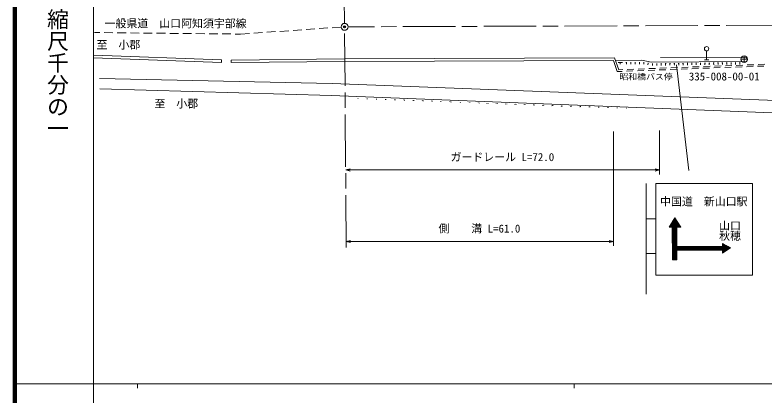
# Model space of a CAD drawing. Units: millimetres, scale not verified. Extents: x 40000 to 680000, y 20000 to 380000.
# Drawn here: x 40000 to 211662, y 202409 to 289482 of the extents above; entities that cross this region are included whole.
import ezdxf
from ezdxf.enums import TextEntityAlignment as Align

# ---------------------------------------------------------------- set-up
doc = ezdxf.new("R2010")
doc.units = ezdxf.units.MM
doc.header["$LTSCALE"] = 1000
doc.header["$PDMODE"] = 32
doc.header["$PDSIZE"] = 500
doc.linetypes.add('CHAIN', pattern=[18.5, 12, -1.5, 3.5, -1.5])
for name, color, linetype, lineweight in [('M-BGD', 7, 'Continuous', 13), ('M-BMK', 2, 'CHAIN', 13), ('M-BMK-SRVR', 3, 'Continuous', 13), ('M-STR-HTXT', 7, 'Continuous', 13), ('M-STR-STRC', 7, 'Continuous', 13), ('M-STR-STRD', 7, 'Continuous', 13), ('M-TTL', 2, 'Continuous', 140), ('M-TTL-BAND', 7, 'Continuous', 13)]:
    doc.layers.add(name, color=color, linetype=linetype, lineweight=lineweight)
doc.layers.add('M-OTRS', color=6, linetype='Continuous')
doc.styles.add('@ＭＳ ゴシック', font='')
doc.styles.add('ＭＳ ゴシック', font='')
doc.styles.get('@ＭＳ ゴシック').set_extended_font_data('@MS Gothic')
doc.styles.get('ＭＳ ゴシック').set_extended_font_data('MS Gothic')

msp = doc.modelspace()

# ---------------------------------------------------------------- linework, layer by layer
at = {"layer": 'M-BGD'}
for p, q in [((87254, 279232), (58022, 280289)), ((198286, 281234), (198286, 279234)), ((87233, 278632), (58000, 279689)), ((87254, 279232), (87233, 278632)), ((89487, 279159), (89494, 278559)), ((176955, 279032), (177859, 276529)), ((178179, 276938), (177207, 279633)), ((178040, 278633), (179040, 278630)), ((178540, 278632), (178538, 278232)), ((179840, 278626), (180040, 278626)), ((179940, 278626), (179938, 278226)), ((180840, 278623), (181040, 278622)), ((180940, 278622), (180938, 278222)), ((181840, 278619), (182040, 278618)), ((181940, 278618), (181938, 278218)), ((182840, 278615), (183040, 278614)), ((182940, 278614), (182938, 278214)), ((183840, 278611), (184040, 278610)), ((183940, 278610), (183938, 278210)), ((184825, 278461), (185021, 278422)), ((184923, 278442), (184845, 278049)), ((185810, 278306), (186010, 278308)), ((185910, 278307), (185915, 277907)), ((186809, 278319), (187009, 278321)), ((186909, 278320), (186915, 277920)), ((187809, 278332), (188009, 278335)), ((187909, 278333), (187915, 277933)), ((188809, 278345), (189009, 278348)), ((188909, 278346), (188915, 277946)), ((189809, 278358), (190009, 278361)), ((189909, 278360), (189914, 277960)), ((190809, 278371), (191009, 278374)), ((190909, 278373), (190914, 277973)), ((191809, 278385), (192009, 278387)), ((191909, 278386), (191914, 277986)), ((192809, 278398), (193009, 278400)), ((192909, 278399), (192914, 277999)), ((193809, 278411), (194009, 278413)), ((193909, 278412), (193914, 278012)), ((194809, 278424), (195009, 278427)), ((194909, 278425), (194914, 278025)), ((195809, 278437), (196009, 278440)), ((195909, 278438), (195914, 278038)), ((196809, 278450), (197009, 278453)), ((196909, 278452), (196914, 278052)), ((197786, 279234), (198786, 279234)), ((197809, 278463), (198008, 278466)), ((197908, 278465), (197914, 278065)), ((198808, 278477), (199008, 278479)), ((198908, 278478), (198914, 278078)), ((199808, 278490), (200008, 278492)), ((199908, 278491), (199914, 278091)), ((200808, 278503), (201008, 278505)), ((200908, 278504), (200913, 278104)), ((201808, 278516), (202008, 278519)), ((201908, 278517), (201913, 278117)), ((202808, 278529), (203008, 278532)), ((202908, 278530), (202913, 278130)), ((203808, 278542), (204008, 278545)), ((203908, 278544), (203913, 278144)), ((204808, 278555), (205008, 278558)), ((204908, 278557), (204913, 278157)), ((205808, 278569), (205959, 278571)), ((205883, 278570), (205888, 278170)), ((209089, 278096), (207590, 278040)), ((211588, 278189), (210089, 278133)), ((177859, 276529), (178949, 276570)), ((179110, 276973), (178179, 276938)), ((179949, 276607), (181448, 276663)), ((181609, 277066), (180110, 277010)), ((182447, 276701), (183946, 276757)), ((184107, 277160), (182608, 277104)), ((184945, 276794), (186444, 276851)), ((186605, 277253), (185106, 277197)), ((187443, 276888), (188942, 276944)), ((189103, 277347), (187604, 277291)), ((189942, 276982), (191441, 277038)), ((191602, 277441), (190103, 277384)), ((192440, 277075), (193939, 277131)), ((194100, 277534), (192601, 277478)), ((194938, 277169), (196437, 277225)), ((196598, 277628), (195099, 277572)), ((197436, 277262), (198935, 277319)), ((199096, 277721), (197597, 277665)), ((199935, 277356), (201434, 277412)), ((201595, 277815), (200096, 277759)), ((202433, 277450), (203932, 277506)), ((204093, 277909), (202594, 277852)), ((204931, 277543), (206430, 277599)), ((206591, 278002), (205092, 277946)), ((207429, 277637), (208928, 277693)), ((209928, 277730), (211427, 277787))]:
    msp.add_line(p, q, dxfattribs=at)
for points in [[(177207, 279633), (115489, 279429), (89487, 279159)], [(176955, 279032), (115493, 278829), (89494, 278559)], [(177422, 279038), (183457, 279121), (185645, 278662), (207493, 278812)], [(59373, 274907), (112563, 273799), (341715, 265011), (385044, 263657)], [(384761, 260692), (341512, 262028), (112422, 271002), (59393, 272542)]]:
    msp.add_lwpolyline(points, dxfattribs=at)
msp.add_circle((198286, 281734), 500, dxfattribs=at)
for centre, start, end in [((118490, 270193), 76.14906, 99.58242), ((120610, 270127), 60.63876, 115.09272), ((122730, 270062), 50.92317, 124.80832), ((124851, 269996), 43.04175, 132.68974), ((126971, 269931), 36.13171, 139.59977), ((129091, 269865), 110.6241, 145.90419), ((129091, 269865), 29.8273, 65.20426), ((131212, 269800), 120.29958, 151.80094), ((131212, 269800), 23.93054, 55.52878), ((133332, 269734), 127.87734, 157.41361), ((133332, 269734), 18.31787, 47.95102), ((135452, 269669), 134.40658, 162.8276), ((135452, 269669), 12.90388, 41.42178), ((137573, 269603), 140.29257, 168.10704), ((137573, 269603), 7.62445, 35.53579), ((139693, 269538), 145.74391, 173.30382), ((139693, 269538), 2.42767, 30.08445), ((141813, 269472), 150.88589, 178.46313), ((141813, 269472), 357.26835, 24.94247), ((143933, 269407), 155.80186, 183.62731), ((143933, 269407), 352.10417, 20.0265), ((146054, 269341), 160.55165, 188.83905), ((146054, 269341), 346.89243, 15.27671), ((148174, 269276), 165.18108, 194.14471), ((148174, 269276), 341.58677, 10.64729), ((150294, 269210), 169.72726, 199.59845), ((150294, 269210), 336.13303, 6.1011), ((152415, 269145), 174.222, 205.26833), ((152415, 269145), 330.46316, 1.60636), ((154535, 269079), 178.69404, 211.24665), ((154535, 269079), 324.48483, 357.13432), ((156655, 269013), 183.17085, 217.66989), ((156655, 269013), 318.06159, 352.65751), ((158776, 268948), 187.68016, 224.76287), ((158776, 268948), 310.96861, 348.1482), ((160896, 268882), 192.25156, 232.95962), ((160896, 268882), 302.77186, 343.5768), ((163016, 268817), 196.91841, 243.37848), ((163016, 268817), 292.353, 338.90995), ((165137, 268751), 201.72041, 334.10795), ((167257, 268686), 206.70751, 329.12085), ((169377, 268620), 211.94636, 323.882), ((171497, 268555), 217.53213, 318.29623), ((173618, 268489), 223.61249, 312.21587), ((175738, 268424), 230.44484, 305.38352), ((177858, 268358), 238.56931, 297.25905), ((179979, 268293), 249.66299, 286.16537)]:
    msp.add_arc(centre, 150, start, end, dxfattribs=at)
at = {"layer": 'M-BMK'}
for p, q in [((115424, 287569), (115137, 323936)), ((114632, 286713), (112614, 286572)), ((214797, 287122), (116230, 286772)), ((59418, 285446), (58193, 285459)), ((62418, 285414), (60418, 285435)), ((65418, 285382), (63418, 285403)), ((68418, 285351), (66418, 285372)), ((71418, 285319), (69418, 285340)), ((74417, 285287), (72418, 285308)), ((77417, 285255), (75417, 285277)), ((80417, 285224), (78417, 285245)), ((83417, 285192), (81417, 285213)), ((86417, 285160), (84417, 285181)), ((89417, 285129), (87417, 285150)), ((91642, 285105), (90417, 285118)), ((93660, 285246), (91642, 285105)), ((96653, 285456), (94658, 285316)), ((99646, 285665), (97651, 285525)), ((102639, 285874), (100643, 285735)), ((105631, 286084), (103636, 285944)), ((108624, 286293), (106629, 286153)), ((111617, 286502), (109621, 286363)), ((115829, 236219), (115437, 285969))]:
    msp.add_line(p, q, dxfattribs=at)
at = {"layer": 'M-BMK-SRVR'}
for p, q in [((206893, 280089), (206893, 278589)), ((207643, 279339), (206143, 279339))]:
    msp.add_line(p, q, dxfattribs=at)
for centre, radius in [((115430, 286769), 800), ((206893, 279339), 750)]:
    msp.add_circle(centre, radius, dxfattribs=at)
at = {"layer": 'M-OTRS'}
msp.add_point((115430, 286769), dxfattribs=at)
at = {"layer": 'M-STR-HTXT'}
for p, q in [((176980, 262822), (176980, 236580)), ((187488, 263022), (187488, 252966)), ((115689, 253966), (116689, 254216)), ((187488, 253966), (186488, 254216)), ((115689, 253966), (187488, 253966)), ((115689, 253966), (116689, 253716)), ((187488, 253966), (186488, 253716)), ((115819, 237580), (116819, 237830)), ((115819, 237580), (176980, 237580)), ((115819, 237580), (116819, 237330)), ((176980, 237580), (175980, 237830)), ((176980, 237580), (175980, 237330))]:
    msp.add_line(p, q, dxfattribs=at)
at = {"layer": 'M-STR-STRC'}
for p, q in [((191415, 278059), (194262, 253845)), ((184429, 250853), (184429, 225496)), ((186703, 250853), (186703, 229893)), ((184429, 242769), (186703, 242769)), ((189770, 240923), (191344, 242484)), ((189860, 240877), (191398, 242401)), ((189976, 241264), (191290, 242567)), ((189995, 240874), (191452, 242318)), ((190129, 240871), (191505, 242235)), ((190183, 241605), (191236, 242650)), ((190264, 240868), (191559, 242152)), ((190389, 241947), (191183, 242733)), ((190398, 240865), (191613, 242069)), ((191602, 240887), (190451, 242048)), ((191738, 240886), (190502, 242133)), ((191875, 240886), (190554, 242218)), ((190596, 242288), (191129, 242816)), ((192012, 240885), (190606, 242303)), ((192149, 240884), (190657, 242389)), ((192286, 240884), (190709, 242474)), ((192307, 241000), (190761, 242559)), ((190803, 242629), (191075, 242899)), ((192049, 241398), (190812, 242645)), ((191791, 241795), (190864, 242730)), ((191533, 242193), (190916, 242815)), ((191275, 242590), (190967, 242901)), ((191009, 242970), (191021, 242982)), ((189840, 240877), (189779, 240938)), ((189979, 240874), (189831, 241024)), ((190118, 240871), (189882, 241109)), ((190257, 240868), (189934, 241194)), ((190397, 240865), (189986, 241280)), ((191490, 239900), (190037, 241365)), ((191490, 240037), (190089, 241450)), ((191490, 240175), (190141, 241536)), ((191490, 240312), (190192, 241621)), ((191490, 240450), (190244, 241706)), ((191490, 240587), (190296, 241792)), ((191490, 240725), (190347, 241877)), ((191489, 240862), (190399, 241962)), ((190450, 240780), (191667, 241987)), ((190450, 240644), (191721, 241904)), ((190450, 240508), (191774, 241821)), ((190450, 240372), (191828, 241738)), ((191490, 239762), (190450, 240811)), ((191490, 239625), (190450, 240674)), ((191490, 239487), (190450, 240536)), ((191490, 239350), (190450, 240399)), ((190451, 240236), (191882, 241655)), ((190451, 240099), (191936, 241572)), ((190451, 239963), (191990, 241489)), ((190451, 239827), (191489, 240857)), ((190451, 239691), (191490, 240721)), ((190451, 239555), (191490, 240584)), ((190451, 239419), (191490, 240448)), ((191520, 240887), (192043, 241406)), ((191657, 240887), (192097, 241323)), ((191794, 240886), (192151, 241240)), ((191931, 240885), (192205, 241157)), ((192067, 240885), (192259, 241074)), ((192204, 240884), (192312, 240991)), ((192341, 240884), (192366, 240909)), ((191490, 239212), (190450, 240261)), ((190451, 239283), (191490, 240312)), ((191490, 239075), (190451, 240124)), ((191490, 238937), (190451, 239986)), ((191491, 238800), (190451, 239848)), ((191491, 238662), (190451, 239711)), ((191491, 238525), (190451, 239573)), ((191491, 238387), (190451, 239436)), ((191491, 238250), (190451, 239298)), ((190452, 239146), (191490, 240176)), ((190452, 239010), (191490, 240040)), ((190452, 238874), (191490, 239903)), ((190452, 238738), (191490, 239767)), ((190452, 238602), (191490, 239631)), ((190452, 238466), (191490, 239495)), ((190452, 238330), (191490, 239359)), ((191491, 238112), (190452, 239161)), ((191491, 237975), (190452, 239023)), ((191491, 237837), (190452, 238885)), ((191491, 237700), (190452, 238748)), ((191491, 237562), (190452, 238610)), ((190453, 238193), (191490, 239222)), ((190453, 238057), (191490, 239086)), ((190453, 237921), (191490, 238950)), ((190453, 237785), (191491, 238814)), ((190453, 237649), (191491, 238678)), ((191491, 237425), (190452, 238473)), ((191491, 237287), (190452, 238335)), ((190453, 237513), (191491, 238541)), ((190453, 237377), (191491, 238405)), ((190453, 237241), (191491, 238269)), ((191491, 237150), (190453, 238198)), ((191492, 237012), (190453, 238060)), ((191492, 236875), (190453, 237922)), ((191492, 236737), (190453, 237785)), ((191492, 236600), (190453, 237647)), ((191492, 236462), (190453, 237510)), ((191492, 236325), (190453, 237372)), ((191492, 236187), (190453, 237235)), ((190454, 237104), (191491, 238133)), ((190454, 236968), (191491, 237997)), ((190454, 236832), (191491, 237861)), ((190454, 236696), (191491, 237724)), ((190454, 236560), (191491, 237588)), ((190454, 236424), (191491, 237452)), ((190454, 236288), (191491, 237316)), ((191492, 236050), (190454, 237097)), ((191492, 235912), (190454, 236959)), ((190455, 236151), (191491, 237180)), ((190455, 236015), (191492, 237043)), ((190455, 235879), (191492, 236907)), ((201929, 236745), (202179, 236980)), ((201929, 236631), (202256, 236939)), ((201929, 236517), (202333, 236898)), ((201930, 237087), (201947, 237103)), ((201930, 237082), (203187, 235745)), ((201930, 236973), (202025, 237062)), ((201930, 236859), (202102, 237021)), ((201930, 236962), (203117, 235700)), ((202102, 237021), (203258, 235791)), ((202329, 236900), (203328, 235837)), ((191492, 235775), (190454, 236822)), ((191492, 235637), (190454, 236684)), ((191492, 235500), (190454, 236547)), ((191492, 235362), (190454, 236409)), ((191493, 235225), (190454, 236272)), ((190455, 235743), (191492, 236771)), ((190455, 235607), (191492, 236635)), ((190455, 235471), (191492, 236499)), ((190455, 235335), (191492, 236362)), ((191493, 235087), (190455, 236134)), ((191493, 234950), (190455, 235997)), ((191493, 234812), (190455, 235859)), ((191493, 234675), (190455, 235721)), ((191493, 234537), (190455, 235584)), ((191493, 234400), (190455, 235446)), ((191493, 234262), (190455, 235309)), ((190456, 235198), (191492, 236226)), ((190456, 235062), (191492, 236090)), ((190456, 234926), (191492, 235954)), ((190456, 234790), (191492, 235818)), ((190456, 234654), (191492, 235681)), ((190456, 234518), (191492, 235545)), ((190456, 234382), (191492, 235409)), ((190456, 234246), (191492, 235273)), ((191492, 235795), (192164, 236427)), ((191492, 235682), (192285, 236427)), ((191492, 236136), (191800, 236426)), ((191492, 236022), (191921, 236426)), ((191492, 235909), (192043, 236426)), ((191492, 236363), (191558, 236425)), ((191492, 236250), (191679, 236425)), ((191492, 236340), (192188, 235599)), ((191492, 236219), (192075, 235598)), ((191492, 236098), (191962, 235598)), ((191492, 235977), (191849, 235598)), ((191492, 235856), (191735, 235597)), ((191492, 235735), (191622, 235597)), ((191492, 235614), (191509, 235597)), ((191523, 235597), (192406, 236428)), ((191525, 236425), (192302, 235599)), ((191639, 236425), (192415, 235600)), ((191644, 235597), (192528, 236428)), ((191752, 236426), (192528, 235600)), ((191765, 235597), (192649, 236428)), ((191865, 236426), (192642, 235600)), ((191887, 235598), (192770, 236429)), ((191979, 236426), (192755, 235601)), ((192008, 235598), (192891, 236429)), ((192092, 236427), (192868, 235601)), ((192129, 235599), (193012, 236429)), ((192205, 236427), (192981, 235601)), ((192250, 235599), (193134, 236430)), ((192319, 236427), (193095, 235602)), ((192372, 235599), (193255, 236430)), ((192432, 236428), (193208, 235602)), ((192493, 235600), (193376, 236430)), ((192545, 236428), (193321, 235603)), ((192614, 235600), (193497, 236431)), ((192659, 236428), (193435, 235603)), ((192736, 235601), (193619, 236431)), ((192772, 236429), (193548, 235603)), ((192857, 235601), (193740, 236431)), ((192885, 236429), (193661, 235604)), ((192978, 235601), (193861, 236432)), ((192999, 236429), (193774, 235604)), ((193099, 235602), (193982, 236432)), ((193112, 236430), (193888, 235604)), ((193221, 235602), (194104, 236432)), ((193225, 236430), (194001, 235605)), ((193339, 236430), (194114, 235605)), ((193342, 235603), (194225, 236433)), ((193452, 236431), (194228, 235606)), ((193463, 235603), (194346, 236433)), ((193565, 236431), (194341, 235606)), ((193585, 235603), (194467, 236433)), ((193679, 236431), (194454, 235606)), ((193706, 235604), (194588, 236434)), ((193792, 236432), (194567, 235607)), ((193827, 235604), (194710, 236434)), ((193905, 236432), (194681, 235607)), ((193948, 235605), (194831, 236434)), ((194019, 236432), (194794, 235607)), ((194070, 235605), (194952, 236435)), ((194132, 236432), (194907, 235608)), ((194191, 235605), (195073, 236435)), ((194245, 236433), (195021, 235608)), ((194312, 235606), (195195, 236436)), ((194359, 236433), (195134, 235609)), ((194434, 235606), (195316, 236436)), ((194472, 236433), (195247, 235609)), ((194555, 235607), (195437, 236436)), ((194585, 236434), (195360, 235609)), ((194676, 235607), (195558, 236437)), ((194699, 236434), (195474, 235610)), ((194797, 235607), (195680, 236437)), ((194812, 236434), (195587, 235610)), ((194919, 235608), (195801, 236437)), ((194925, 236435), (195700, 235610)), ((195039, 236435), (195814, 235611)), ((195040, 235608), (195922, 236438)), ((195152, 236435), (195927, 235611)), ((195161, 235609), (196043, 236438)), ((195265, 236436), (196040, 235612)), ((195283, 235609), (196164, 236438)), ((195379, 236436), (196153, 235612)), ((195404, 235610), (196286, 236439)), ((195492, 236436), (196267, 235612)), ((195525, 235610), (196407, 236439)), ((195605, 236437), (196380, 235613)), ((195646, 235610), (196528, 236439)), ((195719, 236437), (196493, 235613)), ((195768, 235611), (196649, 236440)), ((195832, 236437), (196607, 235613)), ((195889, 235611), (196771, 236440)), ((195945, 236438), (196720, 235614)), ((196010, 235612), (196892, 236440)), ((196059, 236438), (196833, 235614)), ((196132, 235612), (197013, 236441)), ((196172, 236438), (196947, 235615)), ((196253, 235612), (197134, 236441)), ((196285, 236439), (197060, 235615)), ((196374, 235613), (197256, 236441)), ((196399, 236439), (197173, 235615)), ((196495, 235613), (197377, 236442)), ((196512, 236439), (197286, 235616)), ((196617, 235614), (197498, 236442)), ((196625, 236440), (197400, 235616)), ((196738, 235614), (197619, 236443)), ((196739, 236440), (197513, 235616)), ((196852, 236440), (197626, 235617)), ((196859, 235614), (197740, 236443)), ((196965, 236441), (197740, 235617)), ((196980, 235615), (197862, 236443)), ((197079, 236441), (197853, 235618)), ((197102, 235615), (197983, 236444)), ((197192, 236441), (197966, 235618)), ((197223, 235616), (198104, 236444)), ((197305, 236442), (198079, 235618)), ((197344, 235616), (198225, 236444)), ((197419, 236442), (198193, 235619)), ((197466, 235616), (198347, 236445)), ((197532, 236442), (198306, 235619)), ((197587, 235617), (198468, 236445)), ((197645, 236443), (198419, 235619)), ((197708, 235617), (198589, 236445)), ((197759, 236443), (198533, 235620)), ((197829, 235618), (198710, 236446)), ((197872, 236443), (198646, 235620)), ((197951, 235618), (198831, 236446)), ((197985, 236444), (198759, 235621)), ((198072, 235618), (198953, 236446)), ((198099, 236444), (198872, 235621)), ((198193, 235619), (199074, 236447)), ((198212, 236444), (198986, 235621)), ((198315, 235619), (199195, 236447)), ((198325, 236445), (199099, 235622)), ((198436, 235620), (199316, 236447)), ((198439, 236445), (199212, 235622)), ((198552, 236445), (199326, 235622)), ((198557, 235620), (199438, 236448)), ((198665, 236446), (199439, 235623)), ((198678, 235620), (199559, 236448)), ((198779, 236446), (199552, 235623)), ((198800, 235621), (199680, 236448)), ((198892, 236446), (199665, 235624)), ((198921, 235621), (199801, 236449)), ((199005, 236447), (199779, 235624)), ((199042, 235622), (199923, 236449)), ((199119, 236447), (199892, 235624)), ((199164, 235622), (200044, 236450)), ((199232, 236447), (200005, 235625)), ((199285, 235622), (200165, 236450)), ((199345, 236448), (200119, 235625)), ((199406, 235623), (200286, 236450)), ((199459, 236448), (200232, 235625)), ((199527, 235623), (200407, 236451)), ((199572, 236448), (200345, 235626)), ((199649, 235624), (200529, 236451)), ((199685, 236448), (200458, 235626)), ((199770, 235624), (200650, 236451)), ((199799, 236449), (200572, 235627)), ((199891, 235624), (200771, 236452)), ((199912, 236449), (200685, 235627)), ((200013, 235625), (200892, 236452)), ((200025, 236449), (200798, 235627)), ((200134, 235625), (201014, 236452)), ((200139, 236450), (200912, 235628)), ((200252, 236450), (201025, 235628)), ((200255, 235626), (201135, 236453)), ((200365, 236450), (201138, 235628)), ((200376, 235626), (201256, 236453)), ((200479, 236451), (201251, 235629)), ((200498, 235626), (201377, 236453)), ((200592, 236451), (201365, 235629)), ((200619, 235627), (201499, 236454)), ((200705, 236451), (201478, 235630)), ((200740, 235627), (201620, 236454)), ((200819, 236452), (201591, 235630)), ((200862, 235628), (201741, 236454)), ((200932, 236452), (201705, 235630)), ((200983, 235628), (201862, 236455)), ((201045, 236452), (201818, 235631)), ((201104, 235628), (202411, 236857)), ((201159, 236453), (201931, 235631)), ((201225, 235629), (202488, 236816)), ((201272, 236453), (202412, 235241)), ((201347, 235629), (202565, 236775)), ((201385, 236453), (202482, 235287)), ((201468, 235630), (202642, 236734)), ((201499, 236454), (202553, 235332)), ((201589, 235630), (202720, 236693)), ((201612, 236454), (202623, 235378)), ((201711, 235630), (202797, 236652)), ((201725, 236454), (202694, 235424)), ((201832, 235631), (202874, 236611)), ((201839, 236455), (202764, 235470)), ((201929, 236721), (202976, 235608)), ((201929, 236600), (202905, 235562)), ((201929, 236480), (202835, 235516)), ((201930, 236841), (203046, 235654)), ((201932, 235611), (202951, 236570)), ((201932, 235630), (202341, 235195)), ((201933, 235499), (203029, 236529)), ((201933, 235508), (202271, 235149)), ((201935, 235386), (203106, 236488)), ((201935, 235386), (202200, 235103)), ((201936, 235274), (203183, 236447)), ((201936, 235263), (202130, 235057)), ((201937, 235162), (203260, 236406)), ((201938, 235049), (203338, 236365)), ((201940, 234937), (203415, 236324)), ((202321, 235182), (203492, 236283)), ((202556, 236780), (203399, 235883)), ((202713, 235437), (203569, 236242)), ((202783, 236659), (203469, 235929)), ((203010, 236539), (203540, 235975)), ((203106, 235692), (203647, 236201)), ((203237, 236418), (203611, 236021)), ((203464, 236298), (203681, 236067)), ((203498, 235948), (203724, 236160)), ((203690, 236177), (203752, 236112)), ((184429, 234798), (186703, 234798)), ((191493, 234125), (190456, 235171)), ((191493, 233987), (190456, 235034)), ((191493, 233850), (190456, 234896)), ((191493, 233712), (190456, 234758)), ((191493, 233575), (190456, 234621)), ((191493, 233437), (190456, 234483)), ((191422, 233372), (190456, 234346)), ((191285, 233372), (190456, 234208)), ((190457, 234109), (191493, 235137)), ((190457, 233973), (191493, 235000)), ((190457, 233837), (191493, 234864)), ((190457, 233701), (191493, 234728)), ((190457, 233565), (191493, 234592)), ((190457, 233429), (191493, 234456)), ((191149, 233372), (190457, 234071)), ((191013, 233372), (190457, 233933)), ((190876, 233372), (190457, 233795)), ((190740, 233372), (190457, 233658)), ((190604, 233372), (190457, 233520)), ((190538, 233372), (191493, 234319)), ((190675, 233372), (191493, 234183)), ((190813, 233372), (191493, 234047)), ((190950, 233372), (191493, 233911)), ((191088, 233372), (191493, 233775)), ((191225, 233372), (191493, 233638)), ((191362, 233372), (191493, 233502)), ((201937, 235141), (202059, 235011)), ((201939, 235019), (201989, 234965)), ((190468, 233372), (190457, 233383))]:
    msp.add_line(p, q, dxfattribs=at)
msp.add_lwpolyline([(186703, 250853), (208764, 250853), (208764, 229893), (186703, 229893)], dxfattribs=at)
for points in [[(190450, 240864), (189743, 240879), (191019, 242985), (192382, 240883), (191489, 240887), (191494, 233372), (190457, 233372)], [(201929, 236455), (201930, 237112), (203779, 236130), (201940, 234933), (201932, 235631), (191492, 235597), (191492, 236425)]]:
    msp.add_lwpolyline(points, close=True, dxfattribs=at)
at = {"layer": 'M-STR-STRD'}
msp.add_line((187724, 279710), (207411, 279642), dxfattribs=at)
msp.add_arc((207084, 279191), 557, 317.15886, 54.04333, dxfattribs=at)
at = {"layer": 'M-TTL'}
msp.add_line((40000, 380000), (40000, 20000), dxfattribs=at)
at = {"layer": 'M-TTL-BAND'}
for p, q in [((58000, 370000), (58000, 20000)), ((40000, 205000), (579000, 205000)), ((68000, 205000), (68000, 204000)), ((168000, 205000), (168000, 204000))]:
    msp.add_line(p, q, dxfattribs=at)

# ---------------------------------------------------------------- texts
at = {"layer": 'M-BGD', "style": 'ＭＳ ゴシック'}
msp.add_text('一般県道\u3000山口阿知須宇部線', height=1833, dxfattribs=at).set_placement((76757, 287544), align=Align.MIDDLE_CENTER)
for p in [(63669, 281189), (76917, 267696)]:
    msp.add_text('至\u3000小郡', height=1833, dxfattribs=at).set_placement(p, align=Align.BOTTOM_CENTER)
at = {"layer": 'M-BGD', "style": 'ＭＳ ゴシック', "width": 1.1}
msp.add_text('昭和橋バス停', height=1320, dxfattribs=at).set_placement((184436, 274289), align=Align.BOTTOM_CENTER)
at = {"layer": 'M-BMK-SRVR', "style": 'ＭＳ ゴシック'}
msp.add_text('335-008-00-01', height=1833, dxfattribs=at).set_placement((194229, 273932), align=Align.BOTTOM_LEFT)
at = {"layer": 'M-STR-HTXT', "style": 'ＭＳ ゴシック'}
for s, p in [('ガードレール L=72.0', (151552, 255466)), ('側\u3000\u3000溝 L=61.0', (146298, 239080))]:
    msp.add_text(s, height=1833, dxfattribs=at).set_placement(p, align=Align.BOTTOM_CENTER)
at = {"layer": 'M-STR-STRC', "style": 'ＭＳ ゴシック'}
for s, p in [('中国道\u3000新山口駅', (197648, 245272)), ('山口', (203665, 239718)), ('秋穂', (203665, 237386))]:
    msp.add_text(s, height=1833, dxfattribs=at).set_placement(p, align=Align.BOTTOM_CENTER)
at = {"layer": 'M-TTL-BAND', "style": '@ＭＳ ゴシック'}
msp.add_text('縮尺千分の一', height=3666, rotation=270, dxfattribs=at).set_placement((49777, 261030), align=Align.MIDDLE_RIGHT)

doc.saveas('drawing.dxf')
